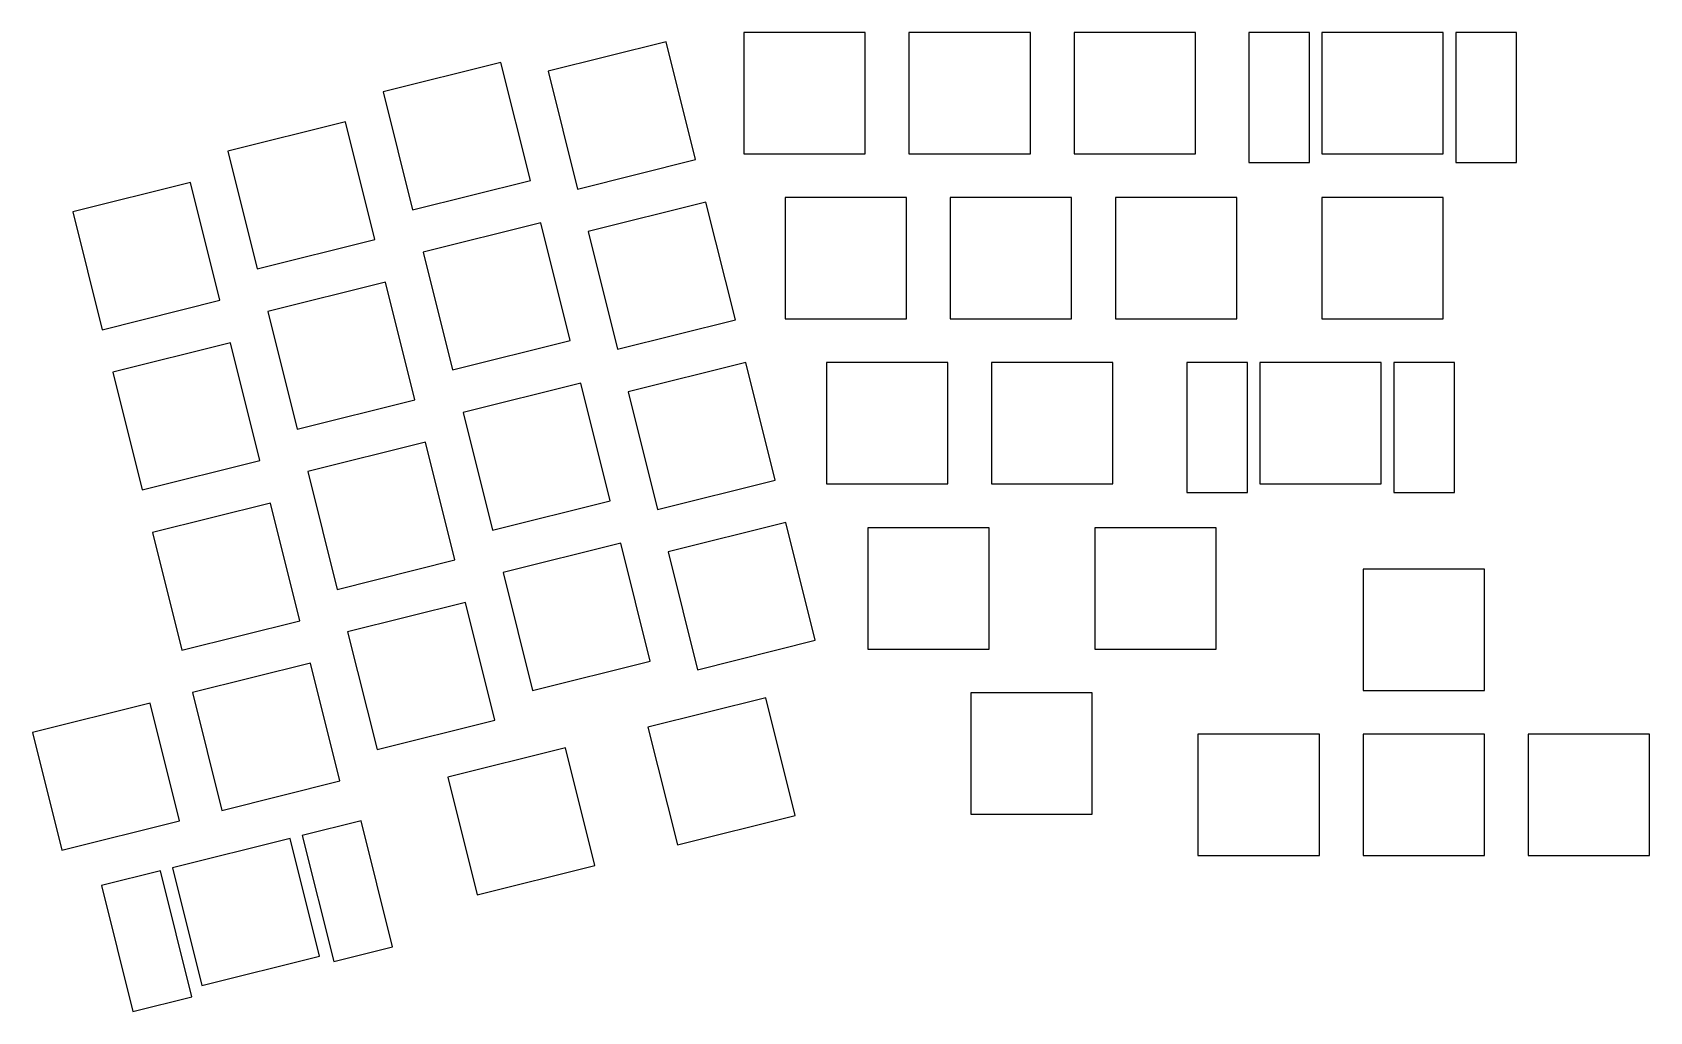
# Model space of a CAD drawing. Header units: millimetres. Extents: x 16 to 202, y -120 to -7.
import ezdxf

# ---------------------------------------------------------------- set-up
doc = ezdxf.new("R2010")
doc.units = ezdxf.units.MM

msp = doc.modelspace()

# ---------------------------------------------------------------- linework, layer by layer
for p, q in [((111.775, -7.2875), (97.775, -7.2875)), ((97.775, -7.2875), (97.775, -21.2875)), ((111.775, -21.2875), (111.775, -7.2875)), ((130.825, -7.2875), (116.825, -7.2875)), ((116.825, -7.2875), (116.825, -21.2875)), ((130.825, -21.2875), (130.825, -7.2875)), ((149.875, -7.2875), (135.875, -7.2875)), ((135.875, -7.2875), (135.875, -21.2875)), ((149.875, -21.2875), (149.875, -7.2875)), ((163.012, -7.2875), (156.012, -7.2875)), ((156.012, -7.2875), (156.012, -22.2875)), ((163.012, -22.2875), (163.012, -7.2875)), ((178.45, -7.2875), (164.45, -7.2875)), ((164.45, -7.2875), (164.45, -21.2875)), ((178.45, -21.2875), (178.45, -7.2875)), ((186.888, -7.2875), (179.888, -7.2875)), ((179.888, -7.2875), (179.888, -22.2875)), ((186.888, -22.2875), (186.888, -7.2875)), ((88.802244, -8.389216), (75.218104, -11.776123)), ((92.189151, -21.973356), (88.802244, -8.389216)), ((69.765076, -10.779732), (56.180936, -14.166639)), ((73.151983, -24.363872), (69.765076, -10.779732)), ((75.218104, -11.776123), (78.605011, -25.360263)), ((56.180936, -14.166639), (59.567843, -27.750779)), ((51.833976, -17.606441), (38.249836, -20.993347)), ((55.220883, -31.190581), (51.833976, -17.606441)), ((38.249836, -20.993347), (41.636742, -34.577487)), ((78.605011, -25.360263), (92.189151, -21.973356)), ((97.775, -21.2875), (111.775, -21.2875)), ((116.825, -21.2875), (130.825, -21.2875)), ((135.875, -21.2875), (149.875, -21.2875)), ((156.012, -22.2875), (163.012, -22.2875)), ((164.45, -21.2875), (178.45, -21.2875)), ((179.888, -22.2875), (186.888, -22.2875)), ((33.948964, -24.617989), (20.364823, -28.004896)), ((37.33587, -38.202129), (33.948964, -24.617989)), ((59.567843, -27.750779), (73.151983, -24.363872)), ((93.410856, -26.873349), (79.826716, -30.260256)), ((96.797763, -40.457489), (93.410856, -26.873349)), ((116.5375, -26.3375), (102.5375, -26.3375)), ((102.5375, -26.3375), (102.5375, -40.3375)), ((116.5375, -40.3375), (116.5375, -26.3375)), ((135.5875, -26.3375), (121.5875, -26.3375)), ((121.5875, -26.3375), (121.5875, -40.3375)), ((135.5875, -40.3375), (135.5875, -26.3375)), ((154.6375, -26.3375), (140.6375, -26.3375)), ((140.6375, -26.3375), (140.6375, -40.3375)), ((154.6375, -40.3375), (154.6375, -26.3375)), ((178.45, -26.3375), (164.45, -26.3375)), ((164.45, -26.3375), (164.45, -40.3375)), ((178.45, -40.3375), (178.45, -26.3375)), ((20.364823, -28.004896), (23.75173, -41.589036)), ((74.373688, -29.263865), (60.789548, -32.650772)), ((77.760595, -42.848005), (74.373688, -29.263865)), ((41.636742, -34.577487), (55.220883, -31.190581)), ((79.826716, -30.260256), (83.213623, -43.844396)), ((60.789548, -32.650772), (64.176455, -46.234912)), ((56.442588, -36.090574), (42.858448, -39.47748)), ((59.829495, -49.674714), (56.442588, -36.090574)), ((23.75173, -41.589036), (37.33587, -38.202129)), ((42.858448, -39.47748), (46.245355, -53.06162)), ((83.213623, -43.844396), (96.797763, -40.457489)), ((102.5375, -40.3375), (116.5375, -40.3375)), ((121.5875, -40.3375), (135.5875, -40.3375)), ((140.6375, -40.3375), (154.6375, -40.3375)), ((164.45, -40.3375), (178.45, -40.3375)), ((64.176455, -46.234912), (77.760595, -42.848005)), ((38.557576, -43.102122), (24.973436, -46.489029)), ((41.944482, -56.686263), (38.557576, -43.102122)), ((24.973436, -46.489029), (28.360342, -60.073169)), ((98.019469, -45.357482), (84.435328, -48.744389)), ((101.406375, -58.941623), (98.019469, -45.357482)), ((121.3, -45.3875), (107.3, -45.3875)), ((107.3, -45.3875), (107.3, -59.3875)), ((121.3, -59.3875), (121.3, -45.3875)), ((140.35, -45.3875), (126.35, -45.3875)), ((126.35, -45.3875), (126.35, -59.3875)), ((140.35, -59.3875), (140.35, -45.3875)), ((155.86825, -45.3875), (148.86825, -45.3875)), ((148.86825, -45.3875), (148.86825, -60.3875)), ((155.86825, -60.3875), (155.86825, -45.3875)), ((171.30625, -45.3875), (157.30625, -45.3875)), ((157.30625, -45.3875), (157.30625, -59.3875)), ((171.30625, -59.3875), (171.30625, -45.3875)), ((179.74425, -45.3875), (172.74425, -45.3875)), ((172.74425, -45.3875), (172.74425, -60.3875)), ((179.74425, -60.3875), (179.74425, -45.3875)), ((78.982301, -47.747998), (65.39816, -51.134905)), ((82.369207, -61.332138), (78.982301, -47.747998)), ((46.245355, -53.06162), (59.829495, -49.674714)), ((84.435328, -48.744389), (87.822235, -62.328529)), ((65.39816, -51.134905), (68.785067, -64.719045)), ((61.0512, -54.574707), (47.46706, -57.961613)), ((64.438107, -68.158847), (61.0512, -54.574707)), ((28.360342, -60.073169), (41.944482, -56.686263)), ((47.46706, -57.961613), (50.853967, -71.545754)), ((87.822235, -62.328529), (101.406375, -58.941623)), ((107.3, -59.3875), (121.3, -59.3875)), ((126.35, -59.3875), (140.35, -59.3875)), ((157.30625, -59.3875), (171.30625, -59.3875)), ((68.785067, -64.719045), (82.369207, -61.332138)), ((148.86825, -60.3875), (155.86825, -60.3875)), ((172.74425, -60.3875), (179.74425, -60.3875)), ((43.166186, -61.586257), (29.582046, -64.973164)), ((46.553093, -75.170398), (43.166186, -61.586257)), ((29.582046, -64.973164), (32.968952, -78.557304)), ((102.628081, -63.841617), (89.043941, -67.228524)), ((106.014987, -77.425758), (102.628081, -63.841617)), ((126.0625, -64.4375), (112.0625, -64.4375)), ((112.0625, -64.4375), (112.0625, -78.4375)), ((126.0625, -78.4375), (126.0625, -64.4375)), ((152.25625, -64.4375), (138.25625, -64.4375)), ((138.25625, -64.4375), (138.25625, -78.4375)), ((152.25625, -78.4375), (152.25625, -64.4375)), ((83.590913, -66.232133), (70.006773, -69.61904)), ((86.977819, -79.816273), (83.590913, -66.232133)), ((50.853967, -71.545754), (64.438107, -68.158847)), ((89.043941, -67.228524), (92.430847, -80.812664)), ((70.006773, -69.61904), (73.393679, -83.20318)), ((183.2125, -69.2), (169.2125, -69.2)), ((169.2125, -69.2), (169.2125, -83.2)), ((183.2125, -83.2), (183.2125, -69.2)), ((65.659813, -73.058842), (52.075672, -76.445748)), ((69.046719, -86.642982), (65.659813, -73.058842)), ((32.968952, -78.557304), (46.553093, -75.170398)), ((52.075672, -76.445748), (55.462579, -90.029889)), ((92.430847, -80.812664), (106.014987, -77.425758)), ((47.774798, -80.07039), (34.190658, -83.457297)), ((51.161705, -93.654531), (47.774798, -80.07039)), ((73.393679, -83.20318), (86.977819, -79.816273)), ((112.0625, -78.4375), (126.0625, -78.4375)), ((138.25625, -78.4375), (152.25625, -78.4375)), ((34.190658, -83.457297), (37.577565, -97.041437)), ((137.96875, -83.4875), (123.96875, -83.4875)), ((123.96875, -83.4875), (123.96875, -97.4875)), ((137.96875, -97.4875), (137.96875, -83.4875)), ((169.2125, -83.2), (183.2125, -83.2)), ((29.290665, -84.679003), (15.706525, -88.065909)), ((32.677572, -98.263143), (29.290665, -84.679003)), ((100.305143, -84.05398), (86.721003, -87.440886)), ((103.692049, -97.63812), (100.305143, -84.05398)), ((55.462579, -90.029889), (69.046719, -86.642982)), ((86.721003, -87.440886), (90.107909, -101.025027)), ((15.706525, -88.065909), (19.093432, -101.650049)), ((164.1625, -88.25), (150.1625, -88.25)), ((150.1625, -88.25), (150.1625, -102.25)), ((164.1625, -102.25), (164.1625, -88.25)), ((183.2125, -88.25), (169.2125, -88.25)), ((169.2125, -88.25), (169.2125, -102.25)), ((183.2125, -102.25), (183.2125, -88.25)), ((202.2625, -88.25), (188.2625, -88.25)), ((188.2625, -88.25), (188.2625, -102.25)), ((202.2625, -102.25), (202.2625, -88.25)), ((77.199975, -89.814745), (63.615835, -93.201652)), ((80.586882, -103.398886), (77.199975, -89.814745)), ((63.615835, -93.201652), (67.002741, -106.785792)), ((37.577565, -97.041437), (51.161705, -93.654531)), ((19.093432, -101.650049), (32.677572, -98.263143)), ((53.639216, -98.241416), (46.847146, -99.934869)), ((57.268044, -112.795852), (53.639216, -98.241416)), ((90.107909, -101.025027), (103.692049, -97.63812)), ((123.96875, -97.4875), (137.96875, -97.4875)), ((45.45186, -100.282753), (31.86772, -103.669659)), ((48.838767, -113.866893), (45.45186, -100.282753)), ((46.847146, -99.934869), (50.475974, -114.489305)), ((150.1625, -102.25), (164.1625, -102.25)), ((169.2125, -102.25), (183.2125, -102.25)), ((188.2625, -102.25), (202.2625, -102.25)), ((30.472435, -104.017543), (23.680365, -105.710996)), ((34.101263, -118.571979), (30.472435, -104.017543)), ((31.86772, -103.669659), (35.254627, -117.2538)), ((67.002741, -106.785792), (80.586882, -103.398886)), ((23.680365, -105.710996), (27.309193, -120.265432)), ((50.475974, -114.489305), (57.268044, -112.795852)), ((35.254627, -117.2538), (48.838767, -113.866893)), ((27.309193, -120.265432), (34.101263, -118.571979))]:
    msp.add_line(p, q)

doc.saveas('drawing.dxf')
